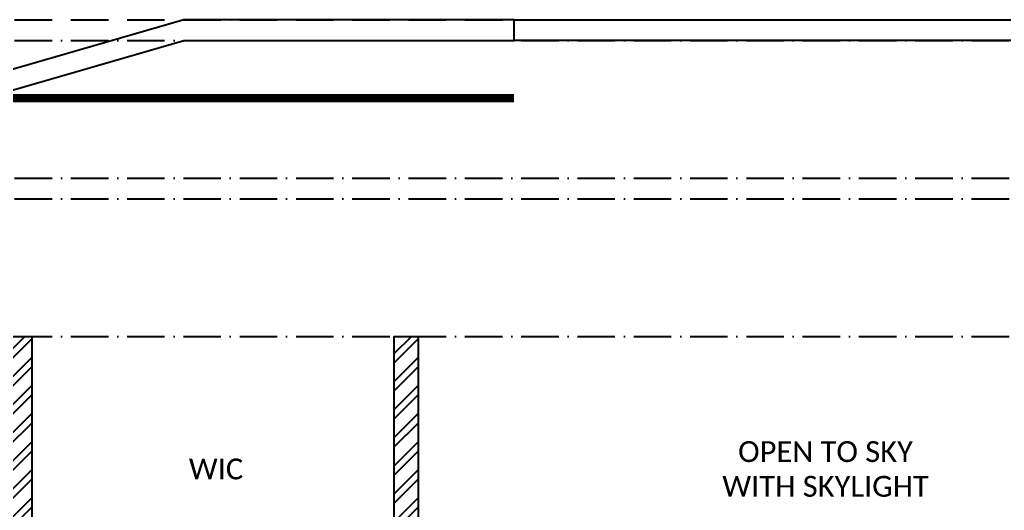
# Model space of a CAD drawing. Header units: millimetres. Extents: x -3567 to 83618, y -21481 to 19784.
# Drawn here: x 34863 to 39587, y -14737 to -12382 of the extents above; entities that cross this region are included whole.
import ezdxf
from ezdxf.xclip import XClip

# ---------------------------------------------------------------- set-up
doc = ezdxf.new("R2010")
doc.units = ezdxf.units.MM
doc.header["$LTSCALE"] = 150
doc.header["$XCLIPFRAME"] = 0
doc.linetypes.add('ACAD_ISO10W100', pattern=[18, 12, -3, 0, -3])
for name, color, linetype in [('ad-Elevation 10', 8, 'Continuous'), ('ad-Grid', 8, 'ACAD_ISO10W100'), ('ad-Text main', 7, 'Continuous'), ('ad-Wall', 240, 'Continuous'), ('ad-Wall hatch', 8, 'Continuous')]:
    doc.layers.add(name, color=color, linetype=linetype)
doc.layers.add('ad-Primary Roof', color=5, linetype='Continuous', true_color=0x0000ff)
doc.styles.get("Standard").update_dxf_attribs({"font": 'calibril.ttf'})

# ---------------------------------------------------------------- blocks, each defined once
blk = doc.blocks.new('zw$38DE')
at = {"layer": 'ad-Grid', "ltscale": 0.1}
for points in [[(-27431.1, 4570), (0, 4570)], [(-27431.1, 4470), (-2459.8, 4470), (-2319.6, 4127), (0, 4127)], [(-27431.1, 3810), (0, 3810)], [(-27431.1, 3710), (-2459.8, 3710), (-2319.6, 3367), (0, 3367)], [(-27431.1, 3050), (0, 3050)]]:
    blk.add_lwpolyline(points, dxfattribs=at)
blk = doc.blocks.new('A$C30163561')
at = {"layer": 'ad-Wall hatch', "transparency": 33554687}
h = blk.add_hatch(dxfattribs=at)
h.set_pattern_fill('ANSI32', color=256, scale=10)
h.set_pattern_definition([(45, (-10615, 3e-10), (-67.352, 67.352), []), (45, (-10570.1, 3e-10), (-67.352, 67.352), [])])
h.paths.add_polyline_path([(-10500, 3050), (-10500, 0), (-10615, 0), (-10615, 3050)])
h = blk.add_hatch(dxfattribs=at)
h.set_pattern_fill('ANSI32', color=256, scale=10)
h.set_pattern_definition([(45, (-8760, 3e-10), (-67.352, 67.352), []), (45, (-8715.1, 3e-10), (-67.352, 67.352), [])])
h.paths.add_polyline_path([(-8645, 3050), (-8645, 0), (-8760, 0), (-8760, 3050)])
at = {"layer": 'ad-Elevation 10'}
blk.add_lwpolyline([(-8185, 4570), (-5205, 4570), (-5205, 4470), (-8185, 4470)], close=True, dxfattribs=at)
at = {"layer": 'ad-Wall'}
for points in [[(-10500, 3050), (-10500, 0), (-10615, 0), (-10615, 3050)], [(-8645, 3050), (-8645, 0), (-8760, 0), (-8760, 3050)]]:
    blk.add_lwpolyline(points, close=True, dxfattribs=at)
at = {"layer": 'ad-Text main', "char_height": 100, "attachment_point": 5, "bg_fill": 2}
for s, insert, width in [('OPEN TO SKY WITH SKYLIGHT', (-6691.1, 2413.1), 1055.173), ('WIC', (-9615.6, 2413.1), 363.431)]:
    blk.add_mtext(s, dxfattribs=dict(at, insert=insert, width=width))
blk = doc.blocks.new('A$C838d95fb')
at = {"layer": 'ad-Elevation 10'}
blk.add_lwpolyline([(-10710.2, 1147.5), (-9770, 1420), (-8185, 1420), (-8185, 1520), (-9770, 1520), (-11070.5, 1144)], dxfattribs=at)
at = {"layer": 'ad-Primary Roof', "const_width": 40}
blk.add_lwpolyline([(-8185, 1144), (-10710.2, 1144), (-12175, 720.8), (-12175, 0)], dxfattribs=at)

msp = doc.modelspace()

# ---------------------------------------------------------------- block references
ref = msp.add_blockref('zw$38DE', (54565.1, -16952.2))
XClip(ref).set_block_clipping_path([(-25399.0034354958, -2140.6281090206), (349.01197073, 5188.3683916222)])

# ---------------------------------------------------------------- next in the draw order: block references
msp.add_blockref('A$C30163561', (45420.4, -16952.2))

# ---------------------------------------------------------------- next in the draw order: block references
msp.add_blockref('A$C838d95fb', (45420.4, -13902.2))

doc.saveas('drawing.dxf')
